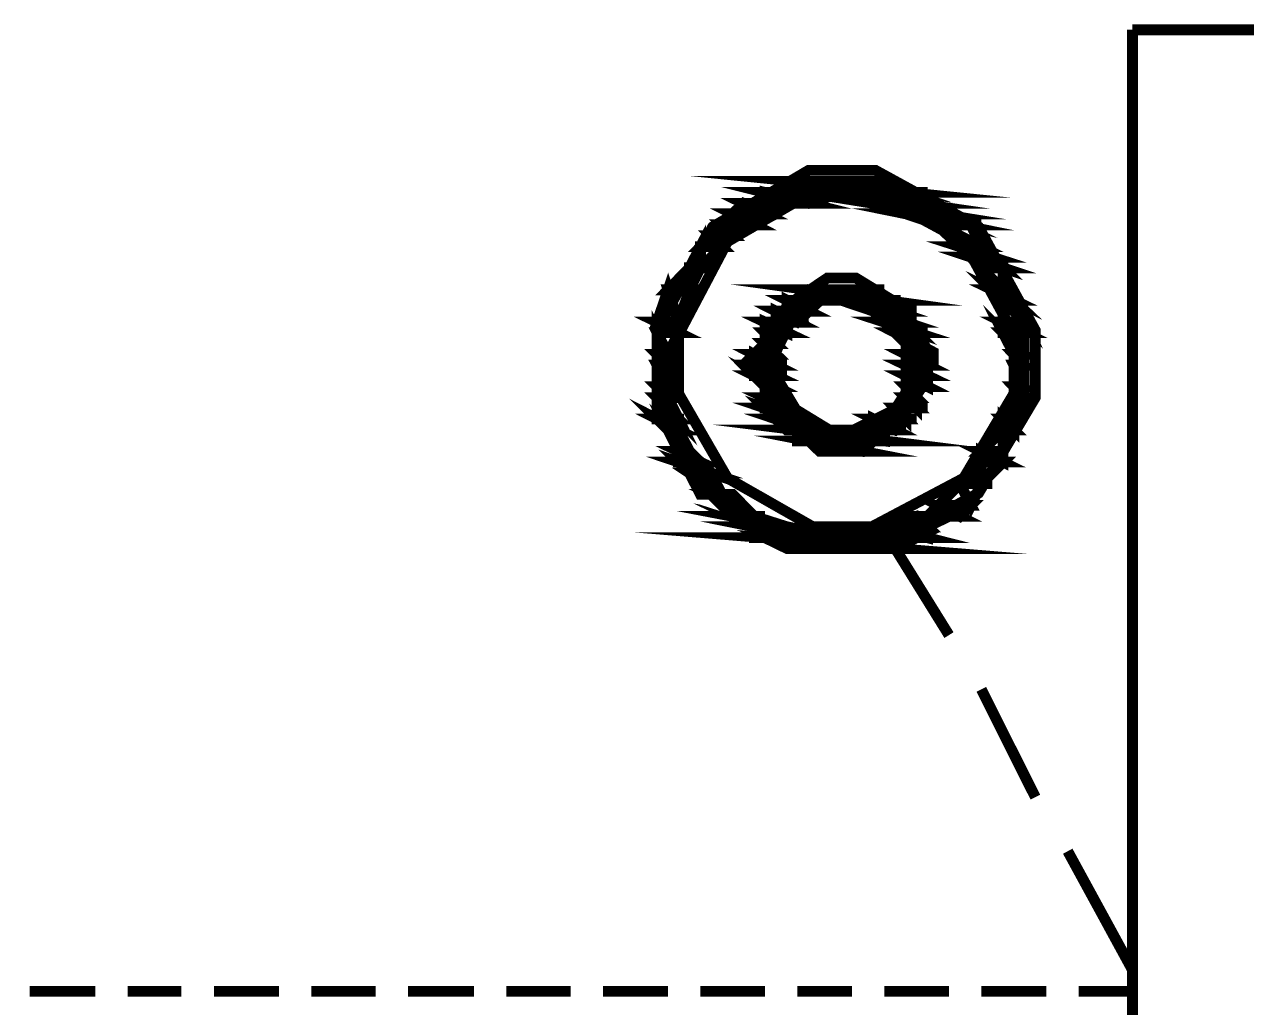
# Model space of a CAD drawing. Header units: metres. Extents: x -593 to 248, y 430 to 1024.
# Drawn here: x -236.11 to -231.315, y 818.167 to 822.025 of the extents above; entities that cross this region are included whole.
import ezdxf

# ---------------------------------------------------------------- set-up
doc = ezdxf.new("R2010")
doc.units = ezdxf.units.M
doc.header["$MEASUREMENT"] = 0
doc.layers.add('C00-00-00-BLACK', color=7, linetype='Continuous')
doc.layers.add('CFF-00-00', color=1, linetype='Continuous')

msp = doc.modelspace()

# ---------------------------------------------------------------- linework, layer by layer
at = {"layer": 'C00-00-00-BLACK', "const_width": 0.0423}
for points in [[(-231.7628, 822.0039), (-225.9518, 822.0039)], [(-231.7628, 801.9529), (-231.7628, 822.0039)], [(-236.0888, 818.2309), (-235.8318, 818.2309)], [(-235.7048, 818.2309), (-235.4938, 818.2309)], [(-235.3668, 818.2309), (-235.1118, 818.2309)], [(-234.9848, 818.2309), (-234.7318, 818.2309)], [(-234.6048, 818.2309), (-234.3468, 818.2309)], [(-234.2198, 818.2309), (-233.9668, 818.2309)], [(-233.8398, 818.2309), (-233.5848, 818.2309)], [(-233.4578, 818.2309), (-233.2048, 818.2309)], [(-233.0778, 818.2309), (-232.8628, 818.2309)], [(-232.7358, 818.2309), (-232.4828, 818.2309)], [(-232.3558, 818.2309), (-232.1008, 818.2309)], [(-231.9738, 818.2309), (-231.7628, 818.2309)]]:
    msp.add_lwpolyline(points, dxfattribs=at)
for points in [[(-232.1438, 820.6879), (-232.1438, 820.8239), (-232.3668, 821.2309), (-232.7718, 821.4529), (-232.9058, 821.4529), (-233.0328, 821.4529), (-233.4098, 821.2309), (-233.6278, 820.8239), (-233.6278, 820.6879), (-233.6278, 820.5619), (-233.4098, 820.1859), (-233.0328, 819.9689), (-232.9058, 819.9689), (-232.7718, 819.9689), (-232.3668, 820.1859), (-232.1438, 820.5619), (-232.1438, 820.6879)], [(-232.7788, 821.4089), (-233.0778, 821.4089), (-232.6518, 821.3659), (-232.7788, 821.4089)], [(-233.0778, 821.4089), (-232.6518, 821.3659), (-233.1618, 821.3659), (-233.0778, 821.4089)], [(-232.7788, 821.4089), (-232.9898, 821.4089), (-233.0778, 821.4089), (-232.7788, 821.4089)], [(-232.9058, 821.4089), (-232.7788, 821.4089), (-232.9898, 821.4089), (-232.9058, 821.4089)], [(-232.9898, 821.4089), (-232.7788, 821.4089), (-232.7358, 821.4089), (-232.9898, 821.4089)], [(-232.2278, 820.6879), (-232.2278, 820.8089), (-232.4248, 821.1729), (-232.7858, 821.3679), (-232.9058, 821.3679), (-233.0168, 821.3679), (-233.3518, 821.1729), (-233.5438, 820.8089), (-233.5438, 820.6879), (-233.5438, 820.5769), (-233.3518, 820.2449), (-233.0168, 820.0539), (-232.9058, 820.0539), (-232.7858, 820.0539), (-232.4248, 820.2449), (-232.2278, 820.5769), (-232.2278, 820.6879)], [(-232.9058, 821.3659), (-233.2048, 821.3659), (-233.0328, 821.3229), (-232.9058, 821.3659)], [(-233.2048, 821.3659), (-233.0328, 821.3229), (-233.2048, 821.3229), (-233.2048, 821.3659)], [(-233.1618, 821.3659), (-232.6098, 821.3659), (-233.2048, 821.3659), (-233.1618, 821.3659)], [(-232.6098, 821.3659), (-233.2048, 821.3659), (-232.6098, 821.3659)], [(-233.2048, 821.3659), (-232.6098, 821.3659), (-232.5668, 821.3659), (-233.2048, 821.3659)], [(-232.6098, 821.3659), (-232.9058, 821.3659), (-232.6098, 821.3229), (-232.6098, 821.3659)], [(-232.6518, 821.3659), (-233.1618, 821.3659), (-232.6098, 821.3659), (-232.6518, 821.3659)], [(-232.9058, 821.3659), (-232.6098, 821.3229), (-232.7788, 821.3229), (-232.9058, 821.3659)], [(-232.7788, 821.3229), (-232.5238, 821.2819), (-232.6518, 821.2819), (-232.7788, 821.3229)], [(-233.2888, 821.3229), (-233.2048, 821.2819), (-233.3318, 821.2819), (-233.2888, 821.3229)], [(-233.1618, 821.3229), (-233.2888, 821.3229), (-233.2048, 821.2819), (-233.1618, 821.3229)], [(-233.2048, 821.3229), (-233.1618, 821.3229), (-233.2888, 821.3229), (-233.2048, 821.3229)], [(-233.0328, 821.3229), (-233.2048, 821.3229), (-233.1618, 821.3229), (-233.0328, 821.3229)], [(-232.6098, 821.3229), (-232.7788, 821.3229), (-232.5238, 821.2819), (-232.6098, 821.3229)], [(-232.6518, 821.2819), (-232.4398, 821.2389), (-232.5238, 821.2389), (-232.6518, 821.2819)], [(-233.3318, 821.2819), (-233.2468, 821.2389), (-233.3738, 821.2389), (-233.3318, 821.2819)], [(-233.2048, 821.2819), (-233.3318, 821.2819), (-233.2468, 821.2389), (-233.2048, 821.2819)], [(-232.5238, 821.2819), (-232.6518, 821.2819), (-232.4398, 821.2389), (-232.5238, 821.2819)], [(-232.5238, 821.2819), (-232.6518, 821.2819), (-232.5238, 821.2819)], [(-232.6518, 821.2819), (-232.5238, 821.2819), (-232.4828, 821.2819), (-232.6518, 821.2819)], [(-232.5238, 821.2389), (-232.3558, 821.1529), (-232.4398, 821.1529), (-232.5238, 821.2389)], [(-233.4578, 821.1529), (-233.4578, 821.0699), (-233.5008, 821.0699), (-233.4578, 821.1529)], [(-233.3738, 821.2389), (-233.3318, 821.1959), (-233.4168, 821.1959), (-233.3738, 821.2389)], [(-233.2468, 821.2389), (-233.3738, 821.2389), (-233.3318, 821.1959), (-233.2468, 821.2389)], [(-232.3968, 821.2389), (-232.5238, 821.2389), (-232.3558, 821.1529), (-232.3968, 821.2389)], [(-232.3968, 821.2389), (-232.3558, 821.2389), (-232.5238, 821.2389), (-232.3968, 821.2389)], [(-232.3968, 821.2389), (-232.5238, 821.2389), (-232.4398, 821.2389), (-232.3968, 821.2389)], [(-233.4168, 821.1959), (-233.3738, 821.1529), (-233.4578, 821.1529), (-233.4168, 821.1959)], [(-233.3318, 821.1959), (-233.4168, 821.1959), (-233.3738, 821.1529), (-233.3318, 821.1959)], [(-232.4398, 821.1529), (-232.3128, 821.1119), (-232.3968, 821.1119), (-232.4398, 821.1529)], [(-233.3738, 821.1529), (-233.4578, 821.1529), (-233.4578, 821.0699), (-233.3738, 821.1529)], [(-232.3558, 821.1529), (-232.4398, 821.1529), (-232.3128, 821.1119), (-232.3558, 821.1529)], [(-232.3968, 821.1119), (-232.2708, 821.0699), (-232.3558, 821.0699), (-232.3968, 821.1119)], [(-232.3558, 821.0699), (-232.2708, 820.9839), (-232.3128, 820.9839), (-232.3558, 821.0699)], [(-233.5008, 821.0699), (-233.5008, 820.9839), (-233.5848, 820.9839), (-233.5008, 821.0699)], [(-233.4578, 821.0699), (-233.5008, 821.0699), (-233.4578, 821.0699)], [(-233.5008, 821.0699), (-233.4578, 821.0699), (-233.4168, 821.0699), (-233.5008, 821.0699)], [(-233.4578, 821.0699), (-233.5008, 821.0699), (-233.5008, 820.9839), (-233.4578, 821.0699)], [(-232.3128, 821.1119), (-232.3968, 821.1119), (-232.2708, 821.0699), (-232.3128, 821.1119)], [(-232.2708, 821.0699), (-232.3558, 821.0699), (-232.2708, 820.9839), (-232.2708, 821.0699)], [(-233.5848, 820.9839), (-233.5438, 820.8569), (-233.6278, 820.8569), (-233.5848, 820.9839)], [(-232.5668, 820.6879), (-232.5668, 820.7469), (-232.6728, 820.9229), (-232.8478, 821.0299), (-232.9058, 821.0299), (-232.9598, 821.0299), (-233.1178, 820.9229), (-233.2018, 820.7469), (-233.2018, 820.6879), (-233.2018, 820.6349), (-233.1178, 820.4769), (-232.9598, 820.3909), (-232.9058, 820.3909), (-232.8478, 820.3909), (-232.6728, 820.4769), (-232.5668, 820.6349), (-232.5668, 820.6879)], [(-232.3128, 820.9839), (-232.2278, 820.9429), (-232.2708, 820.9429), (-232.3128, 820.9839)], [(-233.5008, 820.9839), (-233.5848, 820.9839), (-233.5438, 820.8569), (-233.5008, 820.9839)], [(-233.5008, 820.9839), (-233.5848, 820.9839), (-233.5008, 820.9839)], [(-233.5848, 820.9839), (-233.5008, 820.9839), (-233.4578, 820.9839), (-233.5848, 820.9839)], [(-232.7788, 820.9839), (-233.0328, 820.9839), (-232.7358, 820.9429), (-232.7788, 820.9839)], [(-232.6098, 820.6879), (-232.6098, 820.7409), (-232.6948, 820.8999), (-232.8558, 820.9839), (-232.9078, 820.9839), (-232.9528, 820.9839), (-233.0838, 820.8999), (-233.1618, 820.7409), (-233.1618, 820.6879), (-233.1618, 820.6449), (-233.0838, 820.5139), (-232.9528, 820.4339), (-232.9078, 820.4339), (-232.8558, 820.4339), (-232.6948, 820.5139), (-232.6098, 820.6449), (-232.6098, 820.6879)], [(-233.0328, 820.9839), (-232.7358, 820.9429), (-233.0778, 820.9429), (-233.0328, 820.9839)], [(-232.9898, 820.9839), (-232.7788, 820.9839), (-233.0328, 820.9839), (-232.9898, 820.9839)], [(-232.7788, 820.9839), (-233.0328, 820.9839), (-232.7788, 820.9839)], [(-233.0328, 820.9839), (-232.7788, 820.9839), (-232.7358, 820.9839), (-233.0328, 820.9839)], [(-232.9488, 820.9839), (-232.8218, 820.9839), (-232.9898, 820.9839), (-232.9488, 820.9839)], [(-232.8218, 820.9839), (-232.9898, 820.9839), (-232.7788, 820.9839), (-232.8218, 820.9839)], [(-232.9058, 820.9839), (-232.8628, 820.9839), (-232.9488, 820.9839), (-232.9058, 820.9839)], [(-232.8628, 820.9839), (-232.9488, 820.9839), (-232.8218, 820.9839), (-232.8628, 820.9839)], [(-232.8218, 820.9429), (-232.6938, 820.8999), (-232.7788, 820.8999), (-232.8218, 820.9429)], [(-232.2708, 820.9839), (-232.3128, 820.9839), (-232.2278, 820.9429), (-232.2708, 820.9839)], [(-232.2708, 820.9429), (-232.1868, 820.8569), (-232.2708, 820.8569), (-232.2708, 820.9429)], [(-232.9898, 820.9429), (-233.1178, 820.9429), (-233.0328, 820.8999), (-232.9898, 820.9429)], [(-233.0778, 820.9429), (-232.9488, 820.9429), (-233.1188, 820.9429), (-233.0778, 820.9429)], [(-233.1178, 820.9429), (-233.0328, 820.8999), (-233.1178, 820.8999), (-233.1178, 820.9429)], [(-232.9898, 820.9429), (-232.9488, 820.9429), (-233.1178, 820.9429), (-232.9898, 820.9429)], [(-232.9898, 820.9429), (-233.1178, 820.9429), (-232.9488, 820.9429), (-232.9898, 820.9429)], [(-232.7358, 820.9429), (-233.0778, 820.9429), (-232.7358, 820.9429)], [(-233.0778, 820.9429), (-232.7358, 820.9429), (-232.6938, 820.9429), (-233.0778, 820.9429)], [(-232.7358, 820.9429), (-232.6938, 820.9429), (-233.0778, 820.9429), (-232.7358, 820.9429)], [(-232.7358, 820.9429), (-233.0778, 820.9429), (-232.7358, 820.9429)], [(-232.9058, 820.9429), (-233.0778, 820.9429), (-232.9488, 820.9429), (-232.9058, 820.9429)], [(-232.6938, 820.9429), (-232.8218, 820.9429), (-232.6938, 820.8999), (-232.6938, 820.9429)], [(-232.7358, 820.9429), (-232.9058, 820.9429), (-232.6938, 820.9429), (-232.7358, 820.9429)], [(-232.9058, 820.9429), (-232.6938, 820.9429), (-232.8628, 820.9429), (-232.9058, 820.9429)], [(-232.6938, 820.9429), (-232.8628, 820.9429), (-232.6938, 820.9429)], [(-232.8628, 820.9429), (-232.6938, 820.9429), (-232.8218, 820.9429), (-232.8628, 820.9429)], [(-232.7788, 820.8999), (-232.6518, 820.8569), (-232.7358, 820.8569), (-232.7788, 820.8999)], [(-232.2278, 820.9429), (-232.2708, 820.9429), (-232.1868, 820.8569), (-232.2278, 820.9429)], [(-233.6278, 820.8159), (-233.5848, 820.7309), (-233.6278, 820.7309), (-233.6278, 820.8159)], [(-233.0328, 820.8999), (-233.1618, 820.8999), (-233.0778, 820.8569), (-233.0328, 820.8999)], [(-233.1618, 820.8999), (-233.0778, 820.8569), (-233.1618, 820.8569), (-233.1618, 820.8999)], [(-233.1188, 820.8999), (-233.0328, 820.8999), (-233.1618, 820.8999), (-233.1188, 820.8999)], [(-233.0328, 820.8999), (-233.1188, 820.8999), (-233.0328, 820.8999)], [(-232.6518, 820.8999), (-232.7788, 820.8999), (-232.6518, 820.8569), (-232.6518, 820.8999)], [(-232.7358, 820.8569), (-232.6098, 820.8159), (-232.6938, 820.8159), (-232.7358, 820.8569)], [(-232.6518, 820.8999), (-232.6098, 820.8999), (-232.7788, 820.8999), (-232.6518, 820.8999)], [(-232.6518, 820.8999), (-232.7788, 820.8999), (-232.6938, 820.8999), (-232.6518, 820.8999)], [(-232.2708, 820.8159), (-232.1868, 820.7309), (-232.2278, 820.7309), (-232.2708, 820.8159)], [(-233.5438, 820.8569), (-233.6278, 820.8569), (-233.5438, 820.8159), (-233.5438, 820.8569)], [(-233.6278, 820.8569), (-233.5438, 820.8159), (-233.6278, 820.8159), (-233.6278, 820.8569)], [(-233.1188, 820.8569), (-233.2048, 820.8569), (-233.1188, 820.8159), (-233.1188, 820.8569)], [(-233.2048, 820.8569), (-233.1188, 820.8159), (-233.2048, 820.8159), (-233.2048, 820.8569)], [(-233.1618, 820.8569), (-233.1188, 820.8569), (-233.2048, 820.8569), (-233.1618, 820.8569)], [(-233.2048, 820.8159), (-233.1618, 820.7729), (-233.2048, 820.7729), (-233.2048, 820.8159)], [(-233.0778, 820.8569), (-233.1618, 820.8569), (-233.0778, 820.8569)], [(-233.1618, 820.8569), (-233.0778, 820.8569), (-233.0328, 820.8569), (-233.1618, 820.8569)], [(-233.0778, 820.8569), (-233.1618, 820.8569), (-233.1188, 820.8569), (-233.0778, 820.8569)], [(-232.6518, 820.8569), (-232.7358, 820.8569), (-232.6098, 820.8159), (-232.6518, 820.8569)], [(-232.6938, 820.8159), (-232.6098, 820.7729), (-232.6518, 820.7729), (-232.6938, 820.8159)], [(-232.6518, 820.8569), (-232.7358, 820.8569), (-232.6518, 820.8569)], [(-232.7358, 820.8569), (-232.6518, 820.8569), (-232.6098, 820.8569), (-232.7358, 820.8569)], [(-232.1868, 820.8569), (-232.2708, 820.8569), (-232.1868, 820.8159), (-232.1868, 820.8569)], [(-232.2708, 820.8569), (-232.1868, 820.8159), (-232.2708, 820.8159), (-232.2708, 820.8569)], [(-233.5438, 820.8159), (-233.6278, 820.8159), (-233.5848, 820.7309), (-233.5438, 820.8159)], [(-233.2048, 820.7729), (-233.1618, 820.7309), (-233.2468, 820.7309), (-233.2048, 820.7729)], [(-233.1618, 820.8159), (-233.2048, 820.8159), (-233.1618, 820.7729), (-233.1618, 820.8159)], [(-233.1618, 820.8159), (-233.1188, 820.8159), (-233.2048, 820.8159), (-233.1618, 820.8159)], [(-233.1618, 820.8159), (-233.2048, 820.8159), (-233.1188, 820.8159), (-233.1618, 820.8159)], [(-232.6098, 820.8159), (-232.6938, 820.8159), (-232.6098, 820.7729), (-232.6098, 820.8159)], [(-232.6938, 820.8159), (-232.6098, 820.8159), (-232.5668, 820.8159), (-232.6938, 820.8159)], [(-232.6098, 820.8159), (-232.5668, 820.8159), (-232.6938, 820.8159), (-232.6098, 820.8159)], [(-232.6518, 820.7729), (-232.6098, 820.7309), (-232.6518, 820.7309), (-232.6518, 820.7729)], [(-232.1868, 820.8159), (-232.2708, 820.8159), (-232.1868, 820.7309), (-232.1868, 820.8159)], [(-233.5848, 820.7309), (-233.6278, 820.7309), (-233.5848, 820.6879), (-233.5848, 820.7309)], [(-233.6278, 820.7309), (-233.5848, 820.6879), (-233.6278, 820.6879), (-233.6278, 820.7309)], [(-233.6278, 820.6879), (-233.5848, 820.6039), (-233.6278, 820.6039), (-233.6278, 820.6879)], [(-233.1618, 820.7309), (-233.2468, 820.7309), (-233.1618, 820.6879), (-233.1618, 820.7309)], [(-233.2468, 820.7309), (-233.1618, 820.6879), (-233.2468, 820.6879), (-233.2468, 820.7309)], [(-233.1618, 820.7729), (-233.2048, 820.7729), (-233.1618, 820.7309), (-233.1618, 820.7729)], [(-232.5668, 820.7309), (-232.6518, 820.7309), (-232.5668, 820.6879), (-232.5668, 820.7309)], [(-232.6098, 820.7729), (-232.6518, 820.7729), (-232.6098, 820.7309), (-232.6098, 820.7729)], [(-232.6518, 820.7309), (-232.5668, 820.6879), (-232.6518, 820.6879), (-232.6518, 820.7309)], [(-232.5668, 820.7309), (-232.5238, 820.7309), (-232.6518, 820.7309), (-232.5668, 820.7309)], [(-232.5668, 820.7309), (-232.6518, 820.7309), (-232.6098, 820.7309), (-232.5668, 820.7309)], [(-232.1868, 820.7309), (-232.2278, 820.7309), (-232.1868, 820.6879), (-232.1868, 820.7309)], [(-232.2278, 820.7309), (-232.1868, 820.6879), (-232.2278, 820.6879), (-232.2278, 820.7309)], [(-232.2278, 820.6879), (-232.1868, 820.6039), (-232.2278, 820.6039), (-232.2278, 820.6879)], [(-233.5848, 820.6879), (-233.6278, 820.6879), (-233.5848, 820.6039), (-233.5848, 820.6879)], [(-233.2468, 820.6469), (-233.1618, 820.6039), (-233.2048, 820.6039), (-233.2468, 820.6469)], [(-233.1618, 820.6879), (-233.2468, 820.6879), (-233.1618, 820.6469), (-233.1618, 820.6879)], [(-233.2468, 820.6879), (-233.1618, 820.6469), (-233.2468, 820.6469), (-233.2468, 820.6879)], [(-233.1618, 820.6879), (-233.2468, 820.6879), (-233.1618, 820.6879)], [(-233.2468, 820.6879), (-233.1618, 820.6879), (-233.1188, 820.6879), (-233.2468, 820.6879)], [(-232.5668, 820.6879), (-232.6518, 820.6879), (-232.5668, 820.6469), (-232.5668, 820.6879)], [(-232.6518, 820.6879), (-232.5668, 820.6469), (-232.6518, 820.6469), (-232.6518, 820.6879)], [(-232.5668, 820.6879), (-232.6518, 820.6879), (-232.5668, 820.6879)], [(-232.6518, 820.6879), (-232.5668, 820.6879), (-232.5238, 820.6879), (-232.6518, 820.6879)], [(-232.1868, 820.6879), (-232.2278, 820.6879), (-232.1868, 820.6039), (-232.1868, 820.6879)], [(-233.1618, 820.6469), (-233.2468, 820.6469), (-233.1618, 820.6039), (-233.1618, 820.6469)], [(-233.1618, 820.6469), (-233.2468, 820.6469), (-233.1618, 820.6469)], [(-233.2468, 820.6469), (-233.1618, 820.6469), (-233.1188, 820.6469), (-233.2468, 820.6469)], [(-232.5668, 820.6469), (-232.6518, 820.6469), (-232.5668, 820.6039), (-232.5668, 820.6469)], [(-232.6518, 820.6469), (-232.5668, 820.6039), (-232.6518, 820.6039), (-232.6518, 820.6469)], [(-232.6518, 820.6039), (-232.6098, 820.5609), (-232.6518, 820.5609), (-232.6518, 820.6039)], [(-232.2278, 820.6039), (-232.1868, 820.5609), (-232.2278, 820.5609), (-232.2278, 820.6039)], [(-233.5848, 820.6039), (-233.6278, 820.6039), (-233.5848, 820.5609), (-233.5848, 820.6039)], [(-233.6278, 820.6039), (-233.5848, 820.5609), (-233.6278, 820.5609), (-233.6278, 820.6039)], [(-233.6278, 820.5609), (-233.5438, 820.4769), (-233.6278, 820.4769), (-233.6278, 820.5609)], [(-233.1618, 820.6039), (-233.2048, 820.6039), (-233.1618, 820.5609), (-233.1618, 820.6039)], [(-233.2048, 820.6039), (-233.1618, 820.5609), (-233.2048, 820.5609), (-233.2048, 820.6039)], [(-232.6098, 820.6039), (-232.6518, 820.6039), (-232.6098, 820.5609), (-232.6098, 820.6039)], [(-232.6098, 820.6039), (-232.5668, 820.6039), (-232.6518, 820.6039), (-232.6098, 820.6039)], [(-232.6098, 820.6039), (-232.6518, 820.6039), (-232.5668, 820.6039), (-232.6098, 820.6039)], [(-232.2278, 820.5609), (-232.2278, 820.4769), (-232.2708, 820.4769), (-232.2278, 820.5609)], [(-232.1868, 820.6039), (-232.2278, 820.6039), (-232.1868, 820.5609), (-232.1868, 820.6039)], [(-233.5848, 820.5609), (-233.6278, 820.5609), (-233.5438, 820.4769), (-233.5848, 820.5609)], [(-233.1618, 820.5609), (-233.2048, 820.5609), (-233.1188, 820.5199), (-233.1618, 820.5609)], [(-233.2048, 820.5199), (-233.0778, 820.4769), (-233.1618, 820.4769), (-233.2048, 820.5199)], [(-233.2048, 820.5609), (-233.1188, 820.5199), (-233.2048, 820.5199), (-233.2048, 820.5609)], [(-233.2048, 820.5609), (-233.1618, 820.5609), (-233.1188, 820.5609), (-233.2048, 820.5609)], [(-233.1618, 820.5609), (-233.1188, 820.5609), (-233.2048, 820.5609), (-233.1618, 820.5609)], [(-232.6518, 820.5609), (-232.6098, 820.5199), (-232.6938, 820.5199), (-232.6518, 820.5609)], [(-232.6098, 820.5609), (-232.6518, 820.5609), (-232.6098, 820.5199), (-232.6098, 820.5609)], [(-232.1868, 820.5609), (-232.2278, 820.5609), (-232.2278, 820.4769), (-232.1868, 820.5609)], [(-233.6278, 820.4769), (-233.5438, 820.4339), (-233.5848, 820.4339), (-233.6278, 820.4769)], [(-233.5848, 820.4339), (-233.5008, 820.3499), (-233.5438, 820.3499), (-233.5848, 820.4339)], [(-233.1188, 820.5199), (-233.2048, 820.5199), (-233.0778, 820.4769), (-233.1188, 820.5199)], [(-233.1618, 820.4769), (-233.0348, 820.4339), (-233.1188, 820.4339), (-233.1618, 820.4769)], [(-233.1188, 820.5199), (-233.2048, 820.5199), (-233.1188, 820.5199)], [(-233.2048, 820.5199), (-233.1188, 820.5199), (-233.0778, 820.5199), (-233.2048, 820.5199)], [(-232.7788, 820.4769), (-232.6938, 820.4339), (-232.7788, 820.4339), (-232.7788, 820.4769)], [(-232.6938, 820.5199), (-232.6518, 820.4769), (-232.7358, 820.4769), (-232.6938, 820.5199)], [(-232.6518, 820.5199), (-232.6938, 820.5199), (-232.6518, 820.4769), (-232.6518, 820.5199)], [(-232.6938, 820.5199), (-232.6098, 820.5199), (-232.5668, 820.5199), (-232.6938, 820.5199)], [(-232.6098, 820.5199), (-232.5668, 820.5199), (-232.6938, 820.5199), (-232.6098, 820.5199)], [(-232.6518, 820.5199), (-232.6098, 820.5199), (-232.6938, 820.5199), (-232.6518, 820.5199)], [(-232.6518, 820.5199), (-232.6938, 820.5199), (-232.6098, 820.5199), (-232.6518, 820.5199)], [(-232.2708, 820.4769), (-232.2278, 820.4339), (-232.2708, 820.4339), (-232.2708, 820.4769)], [(-233.5438, 820.4769), (-233.6278, 820.4769), (-233.5438, 820.4339), (-233.5438, 820.4769)], [(-233.0778, 820.4769), (-233.1618, 820.4769), (-233.0348, 820.4339), (-233.0778, 820.4769)], [(-233.0778, 820.4769), (-233.1618, 820.4769), (-233.0778, 820.4769)], [(-233.1618, 820.4769), (-233.0778, 820.4769), (-233.0328, 820.4769), (-233.1618, 820.4769)], [(-232.6518, 820.4769), (-232.7788, 820.4769), (-232.6938, 820.4339), (-232.6518, 820.4769)], [(-232.6518, 820.4769), (-232.7358, 820.4769), (-232.7788, 820.4769), (-232.6518, 820.4769)], [(-232.7358, 820.4769), (-232.6518, 820.4769), (-232.6098, 820.4769), (-232.7358, 820.4769)], [(-232.2708, 820.4339), (-232.2708, 820.3499), (-232.3558, 820.3499), (-232.2708, 820.4339)], [(-232.2278, 820.4769), (-232.2708, 820.4769), (-232.2278, 820.4339), (-232.2278, 820.4769)], [(-233.5438, 820.4339), (-233.5848, 820.4339), (-233.5008, 820.3499), (-233.5438, 820.4339)], [(-232.7358, 820.4339), (-233.0778, 820.4339), (-232.7358, 820.3909), (-232.7358, 820.4339)], [(-232.9898, 820.4339), (-233.1188, 820.4339), (-232.9898, 820.4339)], [(-233.1188, 820.4339), (-232.9898, 820.4339), (-232.9488, 820.4339), (-233.1188, 820.4339)], [(-232.9898, 820.4339), (-232.9488, 820.4339), (-233.1188, 820.4339), (-232.9898, 820.4339)], [(-232.9898, 820.4339), (-233.1188, 820.4339), (-233.0328, 820.4339), (-232.9898, 820.4339)], [(-232.9488, 820.4339), (-232.9058, 820.4339), (-233.1178, 820.4339), (-232.9488, 820.4339)], [(-232.9488, 820.4339), (-233.1178, 820.4339), (-232.9898, 820.4339), (-232.9488, 820.4339)], [(-232.9488, 820.4339), (-233.1178, 820.4339), (-232.9058, 820.4339), (-232.9488, 820.4339)], [(-233.1178, 820.4339), (-232.9058, 820.4339), (-233.0748, 820.4339), (-233.1178, 820.4339)], [(-233.0328, 820.3909), (-232.8218, 820.3499), (-232.9898, 820.3499), (-233.0328, 820.3909)], [(-233.0778, 820.4339), (-232.7358, 820.3909), (-233.0778, 820.3909), (-233.0778, 820.4339)], [(-232.8628, 820.4339), (-232.7358, 820.4339), (-232.9058, 820.4339), (-232.8628, 820.4339)], [(-232.6938, 820.4339), (-232.8218, 820.4339), (-232.8628, 820.4339), (-232.6938, 820.4339)], [(-232.7358, 820.4339), (-232.6938, 820.4339), (-232.8628, 820.4339), (-232.7358, 820.4339)], [(-232.7358, 820.4339), (-232.8628, 820.4339), (-232.6938, 820.4339), (-232.7358, 820.4339)], [(-232.7358, 820.4339), (-232.8628, 820.4339), (-232.7358, 820.4339)], [(-232.7788, 820.4339), (-232.6938, 820.4339), (-232.8218, 820.4339), (-232.7788, 820.4339)], [(-232.8218, 820.4339), (-232.6938, 820.4339), (-232.6518, 820.4339), (-232.8218, 820.4339)], [(-232.6938, 820.4339), (-232.7788, 820.4339), (-232.6938, 820.4339)], [(-232.2278, 820.4339), (-232.2708, 820.4339), (-232.2708, 820.3499), (-232.2278, 820.4339)], [(-233.5008, 820.3499), (-233.5438, 820.3499), (-233.4578, 820.3079), (-233.5008, 820.3499)], [(-233.5438, 820.3499), (-233.4578, 820.3079), (-233.5438, 820.3079), (-233.5438, 820.3499)], [(-232.7788, 820.3909), (-233.0328, 820.3909), (-232.8218, 820.3499), (-232.7788, 820.3909)], [(-232.7358, 820.3909), (-233.0748, 820.3909), (-232.7788, 820.3909), (-232.7358, 820.3909)], [(-233.0748, 820.3909), (-232.7788, 820.3909), (-233.0328, 820.3909), (-233.0748, 820.3909)], [(-232.8218, 820.3499), (-232.9898, 820.3499), (-232.8218, 820.3499)], [(-232.9898, 820.3499), (-232.8218, 820.3499), (-232.7788, 820.3499), (-232.9898, 820.3499)], [(-232.8628, 820.3499), (-232.9488, 820.3499), (-232.9898, 820.3499), (-232.8628, 820.3499)], [(-232.9898, 820.3499), (-232.8218, 820.3499), (-232.8628, 820.3499), (-232.9898, 820.3499)], [(-232.8628, 820.3499), (-232.8218, 820.3499), (-232.9488, 820.3499), (-232.8628, 820.3499)], [(-232.2708, 820.3499), (-232.3558, 820.3499), (-232.2708, 820.3079), (-232.2708, 820.3499)], [(-232.3558, 820.3079), (-232.3558, 820.2229), (-232.3968, 820.2229), (-232.3558, 820.3079)], [(-232.3558, 820.3499), (-232.2708, 820.3079), (-232.3558, 820.3079), (-232.3558, 820.3499)], [(-233.4578, 820.3079), (-233.5438, 820.3079), (-233.4168, 820.2649), (-233.4578, 820.3079)], [(-233.5438, 820.3079), (-233.4168, 820.2649), (-233.5008, 820.2649), (-233.5438, 820.3079)], [(-233.5008, 820.2649), (-233.3738, 820.1809), (-233.4578, 820.1809), (-233.5008, 820.2649)], [(-232.2708, 820.3079), (-232.3558, 820.3079), (-232.3558, 820.2229), (-232.2708, 820.3079)], [(-233.4168, 820.2649), (-233.5008, 820.2649), (-233.3738, 820.1809), (-233.4168, 820.2649)], [(-233.4168, 820.1809), (-233.2468, 820.0949), (-233.3318, 820.0949), (-233.4168, 820.1809)], [(-232.4398, 820.2229), (-232.3968, 820.1379), (-232.5238, 820.1379), (-232.4398, 820.2229)], [(-232.3558, 820.2229), (-232.4398, 820.2229), (-232.3968, 820.1379), (-232.3558, 820.2229)], [(-232.3558, 820.2229), (-232.3968, 820.2229), (-232.4398, 820.2229), (-232.3558, 820.2229)], [(-232.3968, 820.2229), (-232.3558, 820.2229), (-232.3128, 820.2229), (-232.3968, 820.2229)], [(-233.3318, 820.1809), (-233.4168, 820.1809), (-233.2468, 820.0949), (-233.3318, 820.1809)], [(-233.3738, 820.1809), (-233.4578, 820.1809), (-233.3318, 820.1809), (-233.3738, 820.1809)], [(-233.4578, 820.1809), (-233.3318, 820.1809), (-233.4168, 820.1809), (-233.4578, 820.1809)], [(-233.2468, 820.0949), (-233.3318, 820.0949), (-233.1188, 820.0539), (-233.2468, 820.0949)], [(-233.3318, 820.0949), (-233.1188, 820.0539), (-233.2468, 820.0539), (-233.3318, 820.0949)], [(-232.5238, 820.1379), (-232.4398, 820.0949), (-232.5668, 820.0949), (-232.5238, 820.1379)], [(-232.3968, 820.1379), (-232.5238, 820.1379), (-232.4398, 820.0949), (-232.3968, 820.1379)], [(-233.2468, 820.0949), (-233.3318, 820.0949), (-233.2468, 820.0949)], [(-233.3318, 820.0949), (-233.2468, 820.0949), (-233.2048, 820.0949), (-233.3318, 820.0949)], [(-232.6098, 820.0949), (-232.5668, 820.0539), (-232.7358, 820.0539), (-232.6098, 820.0949)], [(-232.7358, 820.0539), (-232.5668, 820.0109), (-232.7358, 820.0109), (-232.7358, 820.0539)], [(-232.4828, 820.0949), (-232.6098, 820.0949), (-232.5668, 820.0539), (-232.4828, 820.0949)], [(-232.5668, 820.0949), (-232.4828, 820.0949), (-232.6098, 820.0949), (-232.5668, 820.0949)], [(-232.4398, 820.0949), (-232.5668, 820.0949), (-232.4828, 820.0949), (-232.4398, 820.0949)], [(-232.6098, 820.0109), (-233.2048, 820.0109), (-232.6938, 819.9689), (-232.6098, 820.0109)], [(-233.1188, 820.0539), (-233.2468, 820.0539), (-233.0328, 820.0109), (-233.1188, 820.0539)], [(-233.2048, 820.0109), (-232.6938, 819.9689), (-233.1188, 819.9689), (-233.2048, 820.0109)], [(-233.2468, 820.0539), (-233.0328, 820.0109), (-233.2468, 820.0109), (-233.2468, 820.0539)], [(-233.0328, 820.0109), (-233.2468, 820.0109), (-232.9898, 820.0109), (-233.0328, 820.0109)], [(-233.2468, 820.0109), (-232.9898, 820.0109), (-233.2048, 820.0109), (-233.2468, 820.0109)], [(-232.8628, 820.0109), (-232.8218, 820.0109), (-233.2048, 820.0109), (-232.8628, 820.0109)], [(-232.8628, 820.0109), (-233.2048, 820.0109), (-232.9898, 820.0109), (-232.8628, 820.0109)], [(-232.5668, 820.0539), (-232.7358, 820.0539), (-232.5668, 820.0109), (-232.5668, 820.0539)], [(-232.8218, 820.0109), (-232.6098, 820.0109), (-232.8628, 820.0109), (-232.8218, 820.0109)], [(-232.7358, 820.0109), (-232.6098, 820.0109), (-232.8218, 820.0109), (-232.7358, 820.0109)], [(-232.6098, 820.0109), (-232.8218, 820.0109), (-232.6098, 820.0109)], [(-232.5668, 820.0109), (-232.7358, 820.0109), (-232.6098, 820.0109), (-232.5668, 820.0109)], [(-232.7358, 819.9689), (-232.6938, 819.9689), (-233.1188, 819.9689), (-232.7358, 819.9689)], [(-232.7358, 819.9689), (-233.1188, 819.9689), (-232.6938, 819.9689), (-232.7358, 819.9689)], [(-233.1188, 819.9689), (-232.9898, 819.9689), (-232.8218, 819.9689), (-233.1188, 819.9689)], [(-233.1188, 819.9689), (-232.7358, 819.9689), (-232.8218, 819.9689), (-233.1188, 819.9689)], [(-232.9898, 819.9689), (-232.8218, 819.9689), (-232.9488, 819.9689), (-232.9898, 819.9689)]]:
    msp.add_lwpolyline(points, close=True, dxfattribs=at)
at = {"layer": 'C00-00-00-BLACK'}
for points in [[(-233.0778, 821.4089), (-232.6518, 821.3659), (-233.1618, 821.3659), (-233.0778, 821.4089)], [(-232.7788, 821.4089), (-232.9898, 821.4089), (-233.0778, 821.4089), (-232.7788, 821.4089)], [(-232.7788, 821.4089), (-233.0778, 821.4089), (-232.6518, 821.3659), (-232.7788, 821.4089)], [(-232.9058, 821.4089), (-232.7788, 821.4089), (-232.9898, 821.4089), (-232.9058, 821.4089)], [(-232.9898, 821.4089), (-232.7788, 821.4089), (-232.7358, 821.4089), (-232.9898, 821.4089)], [(-233.1618, 821.3659), (-232.6098, 821.3659), (-233.2048, 821.3659), (-233.1618, 821.3659)], [(-232.6098, 821.3659), (-233.2048, 821.3659), (-232.6098, 821.3659)], [(-233.2048, 821.3659), (-232.6098, 821.3659), (-232.5668, 821.3659), (-233.2048, 821.3659)], [(-232.9058, 821.3659), (-233.2048, 821.3659), (-233.0328, 821.3229), (-232.9058, 821.3659)], [(-233.2048, 821.3659), (-233.0328, 821.3229), (-233.2048, 821.3229), (-233.2048, 821.3659)], [(-232.6518, 821.3659), (-233.1618, 821.3659), (-232.6098, 821.3659), (-232.6518, 821.3659)], [(-232.6098, 821.3659), (-232.9058, 821.3659), (-232.6098, 821.3229), (-232.6098, 821.3659)], [(-232.9058, 821.3659), (-232.6098, 821.3229), (-232.7788, 821.3229), (-232.9058, 821.3659)], [(-233.3318, 821.2819), (-233.2468, 821.2389), (-233.3738, 821.2389), (-233.3318, 821.2819)], [(-233.2888, 821.3229), (-233.2048, 821.2819), (-233.3318, 821.2819), (-233.2888, 821.3229)], [(-233.2048, 821.2819), (-233.3318, 821.2819), (-233.2468, 821.2389), (-233.2048, 821.2819)], [(-233.2048, 821.3229), (-233.1618, 821.3229), (-233.2888, 821.3229), (-233.2048, 821.3229)], [(-233.1618, 821.3229), (-233.2888, 821.3229), (-233.2048, 821.2819), (-233.1618, 821.3229)], [(-233.0328, 821.3229), (-233.2048, 821.3229), (-233.1618, 821.3229), (-233.0328, 821.3229)], [(-232.6098, 821.3229), (-232.7788, 821.3229), (-232.5238, 821.2819), (-232.6098, 821.3229)], [(-232.7788, 821.3229), (-232.5238, 821.2819), (-232.6518, 821.2819), (-232.7788, 821.3229)], [(-232.5238, 821.2819), (-232.6518, 821.2819), (-232.5238, 821.2819)], [(-232.6518, 821.2819), (-232.5238, 821.2819), (-232.4828, 821.2819), (-232.6518, 821.2819)], [(-232.5238, 821.2819), (-232.6518, 821.2819), (-232.4398, 821.2389), (-232.5238, 821.2819)], [(-232.6518, 821.2819), (-232.4398, 821.2389), (-232.5238, 821.2389), (-232.6518, 821.2819)], [(-233.3738, 821.2389), (-233.3318, 821.1959), (-233.4168, 821.1959), (-233.3738, 821.2389)], [(-233.2468, 821.2389), (-233.3738, 821.2389), (-233.3318, 821.1959), (-233.2468, 821.2389)], [(-232.3968, 821.2389), (-232.3558, 821.2389), (-232.5238, 821.2389), (-232.3968, 821.2389)], [(-232.3968, 821.2389), (-232.5238, 821.2389), (-232.4398, 821.2389), (-232.3968, 821.2389)], [(-232.3968, 821.2389), (-232.5238, 821.2389), (-232.3558, 821.1529), (-232.3968, 821.2389)], [(-232.5238, 821.2389), (-232.3558, 821.1529), (-232.4398, 821.1529), (-232.5238, 821.2389)], [(-233.4168, 821.1959), (-233.3738, 821.1529), (-233.4578, 821.1529), (-233.4168, 821.1959)], [(-233.3318, 821.1959), (-233.4168, 821.1959), (-233.3738, 821.1529), (-233.3318, 821.1959)], [(-233.4578, 821.1529), (-233.4578, 821.0699), (-233.5008, 821.0699), (-233.4578, 821.1529)], [(-233.3738, 821.1529), (-233.4578, 821.1529), (-233.4578, 821.0699), (-233.3738, 821.1529)], [(-232.3558, 821.1529), (-232.4398, 821.1529), (-232.3128, 821.1119), (-232.3558, 821.1529)], [(-232.4398, 821.1529), (-232.3128, 821.1119), (-232.3968, 821.1119), (-232.4398, 821.1529)], [(-232.3128, 821.1119), (-232.3968, 821.1119), (-232.2708, 821.0699), (-232.3128, 821.1119)], [(-232.3968, 821.1119), (-232.2708, 821.0699), (-232.3558, 821.0699), (-232.3968, 821.1119)], [(-233.5008, 821.0699), (-233.5008, 820.9839), (-233.5848, 820.9839), (-233.5008, 821.0699)], [(-233.4578, 821.0699), (-233.5008, 821.0699), (-233.4578, 821.0699)], [(-233.5008, 821.0699), (-233.4578, 821.0699), (-233.4168, 821.0699), (-233.5008, 821.0699)], [(-233.4578, 821.0699), (-233.5008, 821.0699), (-233.5008, 820.9839), (-233.4578, 821.0699)], [(-232.2708, 821.0699), (-232.3558, 821.0699), (-232.2708, 820.9839), (-232.2708, 821.0699)], [(-232.3558, 821.0699), (-232.2708, 820.9839), (-232.3128, 820.9839), (-232.3558, 821.0699)], [(-233.5848, 820.9839), (-233.5438, 820.8569), (-233.6278, 820.8569), (-233.5848, 820.9839)], [(-233.5008, 820.9839), (-233.5848, 820.9839), (-233.5008, 820.9839)], [(-233.5848, 820.9839), (-233.5008, 820.9839), (-233.4578, 820.9839), (-233.5848, 820.9839)], [(-233.5008, 820.9839), (-233.5848, 820.9839), (-233.5438, 820.8569), (-233.5008, 820.9839)], [(-233.0778, 820.9429), (-232.9488, 820.9429), (-233.1188, 820.9429), (-233.0778, 820.9429)], [(-232.9898, 820.9429), (-232.9488, 820.9429), (-233.1178, 820.9429), (-232.9898, 820.9429)], [(-232.9898, 820.9429), (-233.1178, 820.9429), (-232.9488, 820.9429), (-232.9898, 820.9429)], [(-232.9898, 820.9429), (-233.1178, 820.9429), (-233.0328, 820.8999), (-232.9898, 820.9429)], [(-233.1178, 820.9429), (-233.0328, 820.8999), (-233.1178, 820.8999), (-233.1178, 820.9429)], [(-233.0328, 820.9839), (-232.7358, 820.9429), (-233.0778, 820.9429), (-233.0328, 820.9839)], [(-232.7358, 820.9429), (-233.0778, 820.9429), (-232.7358, 820.9429)], [(-233.0778, 820.9429), (-232.7358, 820.9429), (-232.6938, 820.9429), (-233.0778, 820.9429)], [(-232.7358, 820.9429), (-232.6938, 820.9429), (-233.0778, 820.9429), (-232.7358, 820.9429)], [(-232.7358, 820.9429), (-233.0778, 820.9429), (-232.7358, 820.9429)], [(-232.9058, 820.9429), (-233.0778, 820.9429), (-232.9488, 820.9429), (-232.9058, 820.9429)], [(-232.9898, 820.9839), (-232.7788, 820.9839), (-233.0328, 820.9839), (-232.9898, 820.9839)], [(-232.7788, 820.9839), (-233.0328, 820.9839), (-232.7788, 820.9839)], [(-233.0328, 820.9839), (-232.7788, 820.9839), (-232.7358, 820.9839), (-233.0328, 820.9839)], [(-232.7788, 820.9839), (-233.0328, 820.9839), (-232.7358, 820.9429), (-232.7788, 820.9839)], [(-232.9488, 820.9839), (-232.8218, 820.9839), (-232.9898, 820.9839), (-232.9488, 820.9839)], [(-232.8218, 820.9839), (-232.9898, 820.9839), (-232.7788, 820.9839), (-232.8218, 820.9839)], [(-232.9058, 820.9839), (-232.8628, 820.9839), (-232.9488, 820.9839), (-232.9058, 820.9839)], [(-232.8628, 820.9839), (-232.9488, 820.9839), (-232.8218, 820.9839), (-232.8628, 820.9839)], [(-232.7358, 820.9429), (-232.9058, 820.9429), (-232.6938, 820.9429), (-232.7358, 820.9429)], [(-232.9058, 820.9429), (-232.6938, 820.9429), (-232.8628, 820.9429), (-232.9058, 820.9429)], [(-232.6938, 820.9429), (-232.8628, 820.9429), (-232.6938, 820.9429)], [(-232.8628, 820.9429), (-232.6938, 820.9429), (-232.8218, 820.9429), (-232.8628, 820.9429)], [(-232.6938, 820.9429), (-232.8218, 820.9429), (-232.6938, 820.8999), (-232.6938, 820.9429)], [(-232.8218, 820.9429), (-232.6938, 820.8999), (-232.7788, 820.8999), (-232.8218, 820.9429)], [(-232.2708, 820.9839), (-232.3128, 820.9839), (-232.2278, 820.9429), (-232.2708, 820.9839)], [(-232.3128, 820.9839), (-232.2278, 820.9429), (-232.2708, 820.9429), (-232.3128, 820.9839)], [(-232.2278, 820.9429), (-232.2708, 820.9429), (-232.1868, 820.8569), (-232.2278, 820.9429)], [(-232.2708, 820.9429), (-232.1868, 820.8569), (-232.2708, 820.8569), (-232.2708, 820.9429)], [(-233.1188, 820.8999), (-233.0328, 820.8999), (-233.1618, 820.8999), (-233.1188, 820.8999)], [(-233.0328, 820.8999), (-233.1618, 820.8999), (-233.0778, 820.8569), (-233.0328, 820.8999)], [(-233.1618, 820.8999), (-233.0778, 820.8569), (-233.1618, 820.8569), (-233.1618, 820.8999)], [(-233.0328, 820.8999), (-233.1188, 820.8999), (-233.0328, 820.8999)], [(-232.6518, 820.8999), (-232.6098, 820.8999), (-232.7788, 820.8999), (-232.6518, 820.8999)], [(-232.6518, 820.8999), (-232.7788, 820.8999), (-232.6938, 820.8999), (-232.6518, 820.8999)], [(-232.6518, 820.8999), (-232.7788, 820.8999), (-232.6518, 820.8569), (-232.6518, 820.8999)], [(-232.7788, 820.8999), (-232.6518, 820.8569), (-232.7358, 820.8569), (-232.7788, 820.8999)], [(-233.5438, 820.8569), (-233.6278, 820.8569), (-233.5438, 820.8159), (-233.5438, 820.8569)], [(-233.6278, 820.8569), (-233.5438, 820.8159), (-233.6278, 820.8159), (-233.6278, 820.8569)], [(-233.1618, 820.8569), (-233.1188, 820.8569), (-233.2048, 820.8569), (-233.1618, 820.8569)], [(-233.1188, 820.8569), (-233.2048, 820.8569), (-233.1188, 820.8159), (-233.1188, 820.8569)], [(-233.2048, 820.8569), (-233.1188, 820.8159), (-233.2048, 820.8159), (-233.2048, 820.8569)], [(-233.0778, 820.8569), (-233.1618, 820.8569), (-233.0778, 820.8569)], [(-233.1618, 820.8569), (-233.0778, 820.8569), (-233.0328, 820.8569), (-233.1618, 820.8569)], [(-233.0778, 820.8569), (-233.1618, 820.8569), (-233.1188, 820.8569), (-233.0778, 820.8569)], [(-232.6518, 820.8569), (-232.7358, 820.8569), (-232.6518, 820.8569)], [(-232.7358, 820.8569), (-232.6518, 820.8569), (-232.6098, 820.8569), (-232.7358, 820.8569)], [(-232.6518, 820.8569), (-232.7358, 820.8569), (-232.6098, 820.8159), (-232.6518, 820.8569)], [(-232.7358, 820.8569), (-232.6098, 820.8159), (-232.6938, 820.8159), (-232.7358, 820.8569)], [(-232.1868, 820.8569), (-232.2708, 820.8569), (-232.1868, 820.8159), (-232.1868, 820.8569)], [(-232.2708, 820.8569), (-232.1868, 820.8159), (-232.2708, 820.8159), (-232.2708, 820.8569)], [(-233.5438, 820.8159), (-233.6278, 820.8159), (-233.5848, 820.7309), (-233.5438, 820.8159)], [(-233.6278, 820.8159), (-233.5848, 820.7309), (-233.6278, 820.7309), (-233.6278, 820.8159)], [(-233.1618, 820.8159), (-233.1188, 820.8159), (-233.2048, 820.8159), (-233.1618, 820.8159)], [(-233.1618, 820.8159), (-233.2048, 820.8159), (-233.1188, 820.8159), (-233.1618, 820.8159)], [(-233.1618, 820.8159), (-233.2048, 820.8159), (-233.1618, 820.7729), (-233.1618, 820.8159)], [(-233.2048, 820.8159), (-233.1618, 820.7729), (-233.2048, 820.7729), (-233.2048, 820.8159)], [(-232.6938, 820.8159), (-232.6098, 820.8159), (-232.5668, 820.8159), (-232.6938, 820.8159)], [(-232.6098, 820.8159), (-232.5668, 820.8159), (-232.6938, 820.8159), (-232.6098, 820.8159)], [(-232.6098, 820.8159), (-232.6938, 820.8159), (-232.6098, 820.7729), (-232.6098, 820.8159)], [(-232.6938, 820.8159), (-232.6098, 820.7729), (-232.6518, 820.7729), (-232.6938, 820.8159)], [(-232.1868, 820.8159), (-232.2708, 820.8159), (-232.1868, 820.7309), (-232.1868, 820.8159)], [(-232.2708, 820.8159), (-232.1868, 820.7309), (-232.2278, 820.7309), (-232.2708, 820.8159)], [(-233.2048, 820.7729), (-233.1618, 820.7309), (-233.2468, 820.7309), (-233.2048, 820.7729)], [(-233.1618, 820.7729), (-233.2048, 820.7729), (-233.1618, 820.7309), (-233.1618, 820.7729)], [(-232.6098, 820.7729), (-232.6518, 820.7729), (-232.6098, 820.7309), (-232.6098, 820.7729)], [(-232.6518, 820.7729), (-232.6098, 820.7309), (-232.6518, 820.7309), (-232.6518, 820.7729)], [(-233.5848, 820.7309), (-233.6278, 820.7309), (-233.5848, 820.6879), (-233.5848, 820.7309)], [(-233.6278, 820.7309), (-233.5848, 820.6879), (-233.6278, 820.6879), (-233.6278, 820.7309)], [(-233.1618, 820.7309), (-233.2468, 820.7309), (-233.1618, 820.6879), (-233.1618, 820.7309)], [(-233.2468, 820.7309), (-233.1618, 820.6879), (-233.2468, 820.6879), (-233.2468, 820.7309)], [(-232.5668, 820.7309), (-232.5238, 820.7309), (-232.6518, 820.7309), (-232.5668, 820.7309)], [(-232.5668, 820.7309), (-232.6518, 820.7309), (-232.6098, 820.7309), (-232.5668, 820.7309)], [(-232.5668, 820.7309), (-232.6518, 820.7309), (-232.5668, 820.6879), (-232.5668, 820.7309)], [(-232.6518, 820.7309), (-232.5668, 820.6879), (-232.6518, 820.6879), (-232.6518, 820.7309)], [(-232.1868, 820.7309), (-232.2278, 820.7309), (-232.1868, 820.6879), (-232.1868, 820.7309)], [(-232.2278, 820.7309), (-232.1868, 820.6879), (-232.2278, 820.6879), (-232.2278, 820.7309)], [(-233.5848, 820.6879), (-233.6278, 820.6879), (-233.5848, 820.6039), (-233.5848, 820.6879)], [(-233.6278, 820.6879), (-233.5848, 820.6039), (-233.6278, 820.6039), (-233.6278, 820.6879)], [(-233.1618, 820.6879), (-233.2468, 820.6879), (-233.1618, 820.6879)], [(-233.2468, 820.6879), (-233.1618, 820.6879), (-233.1188, 820.6879), (-233.2468, 820.6879)], [(-233.1618, 820.6879), (-233.2468, 820.6879), (-233.1618, 820.6469), (-233.1618, 820.6879)], [(-233.2468, 820.6879), (-233.1618, 820.6469), (-233.2468, 820.6469), (-233.2468, 820.6879)], [(-232.5668, 820.6879), (-232.6518, 820.6879), (-232.5668, 820.6879)], [(-232.6518, 820.6879), (-232.5668, 820.6879), (-232.5238, 820.6879), (-232.6518, 820.6879)], [(-232.5668, 820.6879), (-232.6518, 820.6879), (-232.5668, 820.6469), (-232.5668, 820.6879)], [(-232.6518, 820.6879), (-232.5668, 820.6469), (-232.6518, 820.6469), (-232.6518, 820.6879)], [(-232.1868, 820.6879), (-232.2278, 820.6879), (-232.1868, 820.6039), (-232.1868, 820.6879)], [(-232.2278, 820.6879), (-232.1868, 820.6039), (-232.2278, 820.6039), (-232.2278, 820.6879)], [(-233.1618, 820.6469), (-233.2468, 820.6469), (-233.1618, 820.6469)], [(-233.2468, 820.6469), (-233.1618, 820.6469), (-233.1188, 820.6469), (-233.2468, 820.6469)], [(-233.1618, 820.6469), (-233.2468, 820.6469), (-233.1618, 820.6039), (-233.1618, 820.6469)], [(-233.2468, 820.6469), (-233.1618, 820.6039), (-233.2048, 820.6039), (-233.2468, 820.6469)], [(-232.5668, 820.6469), (-232.6518, 820.6469), (-232.5668, 820.6039), (-232.5668, 820.6469)], [(-232.6518, 820.6469), (-232.5668, 820.6039), (-232.6518, 820.6039), (-232.6518, 820.6469)], [(-233.5848, 820.6039), (-233.6278, 820.6039), (-233.5848, 820.5609), (-233.5848, 820.6039)], [(-233.6278, 820.6039), (-233.5848, 820.5609), (-233.6278, 820.5609), (-233.6278, 820.6039)], [(-233.5848, 820.5609), (-233.6278, 820.5609), (-233.5438, 820.4769), (-233.5848, 820.5609)], [(-233.6278, 820.5609), (-233.5438, 820.4769), (-233.6278, 820.4769), (-233.6278, 820.5609)], [(-233.1618, 820.6039), (-233.2048, 820.6039), (-233.1618, 820.5609), (-233.1618, 820.6039)], [(-233.2048, 820.6039), (-233.1618, 820.5609), (-233.2048, 820.5609), (-233.2048, 820.6039)], [(-233.2048, 820.5609), (-233.1618, 820.5609), (-233.1188, 820.5609), (-233.2048, 820.5609)], [(-233.1618, 820.5609), (-233.1188, 820.5609), (-233.2048, 820.5609), (-233.1618, 820.5609)], [(-233.1618, 820.5609), (-233.2048, 820.5609), (-233.1188, 820.5199), (-233.1618, 820.5609)], [(-233.2048, 820.5609), (-233.1188, 820.5199), (-233.2048, 820.5199), (-233.2048, 820.5609)], [(-232.6518, 820.5609), (-232.6098, 820.5199), (-232.6938, 820.5199), (-232.6518, 820.5609)], [(-232.6098, 820.6039), (-232.5668, 820.6039), (-232.6518, 820.6039), (-232.6098, 820.6039)], [(-232.6098, 820.6039), (-232.6518, 820.6039), (-232.5668, 820.6039), (-232.6098, 820.6039)], [(-232.6098, 820.6039), (-232.6518, 820.6039), (-232.6098, 820.5609), (-232.6098, 820.6039)], [(-232.6518, 820.6039), (-232.6098, 820.5609), (-232.6518, 820.5609), (-232.6518, 820.6039)], [(-232.6098, 820.5609), (-232.6518, 820.5609), (-232.6098, 820.5199), (-232.6098, 820.5609)], [(-232.2278, 820.5609), (-232.2278, 820.4769), (-232.2708, 820.4769), (-232.2278, 820.5609)], [(-232.1868, 820.6039), (-232.2278, 820.6039), (-232.1868, 820.5609), (-232.1868, 820.6039)], [(-232.2278, 820.6039), (-232.1868, 820.5609), (-232.2278, 820.5609), (-232.2278, 820.6039)], [(-232.1868, 820.5609), (-232.2278, 820.5609), (-232.2278, 820.4769), (-232.1868, 820.5609)], [(-233.1188, 820.5199), (-233.2048, 820.5199), (-233.1188, 820.5199)], [(-233.2048, 820.5199), (-233.1188, 820.5199), (-233.0778, 820.5199), (-233.2048, 820.5199)], [(-233.1188, 820.5199), (-233.2048, 820.5199), (-233.0778, 820.4769), (-233.1188, 820.5199)], [(-233.2048, 820.5199), (-233.0778, 820.4769), (-233.1618, 820.4769), (-233.2048, 820.5199)], [(-232.6938, 820.5199), (-232.6518, 820.4769), (-232.7358, 820.4769), (-232.6938, 820.5199)], [(-232.6938, 820.5199), (-232.6098, 820.5199), (-232.5668, 820.5199), (-232.6938, 820.5199)], [(-232.6098, 820.5199), (-232.5668, 820.5199), (-232.6938, 820.5199), (-232.6098, 820.5199)], [(-232.6518, 820.5199), (-232.6098, 820.5199), (-232.6938, 820.5199), (-232.6518, 820.5199)], [(-232.6518, 820.5199), (-232.6938, 820.5199), (-232.6098, 820.5199), (-232.6518, 820.5199)], [(-232.6518, 820.5199), (-232.6938, 820.5199), (-232.6518, 820.4769), (-232.6518, 820.5199)], [(-233.5438, 820.4769), (-233.6278, 820.4769), (-233.5438, 820.4339), (-233.5438, 820.4769)], [(-233.6278, 820.4769), (-233.5438, 820.4339), (-233.5848, 820.4339), (-233.6278, 820.4769)], [(-233.0778, 820.4769), (-233.1618, 820.4769), (-233.0778, 820.4769)], [(-233.1618, 820.4769), (-233.0778, 820.4769), (-233.0328, 820.4769), (-233.1618, 820.4769)], [(-233.0778, 820.4769), (-233.1618, 820.4769), (-233.0348, 820.4339), (-233.0778, 820.4769)], [(-233.1618, 820.4769), (-233.0348, 820.4339), (-233.1188, 820.4339), (-233.1618, 820.4769)], [(-232.6518, 820.4769), (-232.7358, 820.4769), (-232.7788, 820.4769), (-232.6518, 820.4769)], [(-232.6518, 820.4769), (-232.7788, 820.4769), (-232.6938, 820.4339), (-232.6518, 820.4769)], [(-232.7788, 820.4769), (-232.6938, 820.4339), (-232.7788, 820.4339), (-232.7788, 820.4769)], [(-232.7358, 820.4769), (-232.6518, 820.4769), (-232.6098, 820.4769), (-232.7358, 820.4769)], [(-232.2278, 820.4769), (-232.2708, 820.4769), (-232.2278, 820.4339), (-232.2278, 820.4769)], [(-232.2708, 820.4769), (-232.2278, 820.4339), (-232.2708, 820.4339), (-232.2708, 820.4769)], [(-233.5438, 820.4339), (-233.5848, 820.4339), (-233.5008, 820.3499), (-233.5438, 820.4339)], [(-233.5848, 820.4339), (-233.5008, 820.3499), (-233.5438, 820.3499), (-233.5848, 820.4339)], [(-232.9898, 820.4339), (-233.1188, 820.4339), (-232.9898, 820.4339)], [(-233.1188, 820.4339), (-232.9898, 820.4339), (-232.9488, 820.4339), (-233.1188, 820.4339)], [(-232.9898, 820.4339), (-232.9488, 820.4339), (-233.1188, 820.4339), (-232.9898, 820.4339)], [(-232.9898, 820.4339), (-233.1188, 820.4339), (-233.0328, 820.4339), (-232.9898, 820.4339)], [(-232.9488, 820.4339), (-232.9058, 820.4339), (-233.1178, 820.4339), (-232.9488, 820.4339)], [(-232.9488, 820.4339), (-233.1178, 820.4339), (-232.9898, 820.4339), (-232.9488, 820.4339)], [(-232.9488, 820.4339), (-233.1178, 820.4339), (-232.9058, 820.4339), (-232.9488, 820.4339)], [(-233.1178, 820.4339), (-232.9058, 820.4339), (-233.0748, 820.4339), (-233.1178, 820.4339)], [(-232.7358, 820.4339), (-233.0778, 820.4339), (-232.7358, 820.3909), (-232.7358, 820.4339)], [(-233.0778, 820.4339), (-232.7358, 820.3909), (-233.0778, 820.3909), (-233.0778, 820.4339)], [(-232.8628, 820.4339), (-232.7358, 820.4339), (-232.9058, 820.4339), (-232.8628, 820.4339)], [(-232.6938, 820.4339), (-232.8218, 820.4339), (-232.8628, 820.4339), (-232.6938, 820.4339)], [(-232.7358, 820.4339), (-232.6938, 820.4339), (-232.8628, 820.4339), (-232.7358, 820.4339)], [(-232.7358, 820.4339), (-232.8628, 820.4339), (-232.6938, 820.4339), (-232.7358, 820.4339)], [(-232.7358, 820.4339), (-232.8628, 820.4339), (-232.7358, 820.4339)], [(-232.7788, 820.4339), (-232.6938, 820.4339), (-232.8218, 820.4339), (-232.7788, 820.4339)], [(-232.8218, 820.4339), (-232.6938, 820.4339), (-232.6518, 820.4339), (-232.8218, 820.4339)], [(-232.6938, 820.4339), (-232.7788, 820.4339), (-232.6938, 820.4339)], [(-232.2708, 820.4339), (-232.2708, 820.3499), (-232.3558, 820.3499), (-232.2708, 820.4339)], [(-232.2278, 820.4339), (-232.2708, 820.4339), (-232.2708, 820.3499), (-232.2278, 820.4339)], [(-232.7358, 820.3909), (-233.0748, 820.3909), (-232.7788, 820.3909), (-232.7358, 820.3909)], [(-233.0748, 820.3909), (-232.7788, 820.3909), (-233.0328, 820.3909), (-233.0748, 820.3909)], [(-232.7788, 820.3909), (-233.0328, 820.3909), (-232.8218, 820.3499), (-232.7788, 820.3909)], [(-233.0328, 820.3909), (-232.8218, 820.3499), (-232.9898, 820.3499), (-233.0328, 820.3909)], [(-233.5008, 820.3499), (-233.5438, 820.3499), (-233.4578, 820.3079), (-233.5008, 820.3499)], [(-233.5438, 820.3499), (-233.4578, 820.3079), (-233.5438, 820.3079), (-233.5438, 820.3499)], [(-232.8218, 820.3499), (-232.9898, 820.3499), (-232.8218, 820.3499)], [(-232.9898, 820.3499), (-232.8218, 820.3499), (-232.7788, 820.3499), (-232.9898, 820.3499)], [(-232.8628, 820.3499), (-232.9488, 820.3499), (-232.9898, 820.3499), (-232.8628, 820.3499)], [(-232.9898, 820.3499), (-232.8218, 820.3499), (-232.8628, 820.3499), (-232.9898, 820.3499)], [(-232.8628, 820.3499), (-232.8218, 820.3499), (-232.9488, 820.3499), (-232.8628, 820.3499)], [(-232.2708, 820.3499), (-232.3558, 820.3499), (-232.2708, 820.3079), (-232.2708, 820.3499)], [(-232.3558, 820.3499), (-232.2708, 820.3079), (-232.3558, 820.3079), (-232.3558, 820.3499)], [(-233.4578, 820.3079), (-233.5438, 820.3079), (-233.4168, 820.2649), (-233.4578, 820.3079)], [(-233.5438, 820.3079), (-233.4168, 820.2649), (-233.5008, 820.2649), (-233.5438, 820.3079)], [(-232.3558, 820.3079), (-232.3558, 820.2229), (-232.3968, 820.2229), (-232.3558, 820.3079)], [(-232.2708, 820.3079), (-232.3558, 820.3079), (-232.3558, 820.2229), (-232.2708, 820.3079)], [(-233.4168, 820.2649), (-233.5008, 820.2649), (-233.3738, 820.1809), (-233.4168, 820.2649)], [(-233.5008, 820.2649), (-233.3738, 820.1809), (-233.4578, 820.1809), (-233.5008, 820.2649)], [(-233.3738, 820.1809), (-233.4578, 820.1809), (-233.3318, 820.1809), (-233.3738, 820.1809)], [(-233.4578, 820.1809), (-233.3318, 820.1809), (-233.4168, 820.1809), (-233.4578, 820.1809)], [(-233.3318, 820.1809), (-233.4168, 820.1809), (-233.2468, 820.0949), (-233.3318, 820.1809)], [(-233.4168, 820.1809), (-233.2468, 820.0949), (-233.3318, 820.0949), (-233.4168, 820.1809)], [(-232.4398, 820.2229), (-232.3968, 820.1379), (-232.5238, 820.1379), (-232.4398, 820.2229)], [(-232.3558, 820.2229), (-232.3968, 820.2229), (-232.4398, 820.2229), (-232.3558, 820.2229)], [(-232.3558, 820.2229), (-232.4398, 820.2229), (-232.3968, 820.1379), (-232.3558, 820.2229)], [(-232.3968, 820.2229), (-232.3558, 820.2229), (-232.3128, 820.2229), (-232.3968, 820.2229)], [(-232.5238, 820.1379), (-232.4398, 820.0949), (-232.5668, 820.0949), (-232.5238, 820.1379)], [(-232.3968, 820.1379), (-232.5238, 820.1379), (-232.4398, 820.0949), (-232.3968, 820.1379)], [(-233.2468, 820.0949), (-233.3318, 820.0949), (-233.2468, 820.0949)], [(-233.3318, 820.0949), (-233.2468, 820.0949), (-233.2048, 820.0949), (-233.3318, 820.0949)], [(-233.2468, 820.0949), (-233.3318, 820.0949), (-233.1188, 820.0539), (-233.2468, 820.0949)], [(-233.3318, 820.0949), (-233.1188, 820.0539), (-233.2468, 820.0539), (-233.3318, 820.0949)], [(-232.6098, 820.0949), (-232.5668, 820.0539), (-232.7358, 820.0539), (-232.6098, 820.0949)], [(-232.5668, 820.0949), (-232.4828, 820.0949), (-232.6098, 820.0949), (-232.5668, 820.0949)], [(-232.4828, 820.0949), (-232.6098, 820.0949), (-232.5668, 820.0539), (-232.4828, 820.0949)], [(-232.4398, 820.0949), (-232.5668, 820.0949), (-232.4828, 820.0949), (-232.4398, 820.0949)], [(-233.1188, 820.0539), (-233.2468, 820.0539), (-233.0328, 820.0109), (-233.1188, 820.0539)], [(-233.2468, 820.0539), (-233.0328, 820.0109), (-233.2468, 820.0109), (-233.2468, 820.0539)], [(-232.5668, 820.0539), (-232.7358, 820.0539), (-232.5668, 820.0109), (-232.5668, 820.0539)], [(-232.7358, 820.0539), (-232.5668, 820.0109), (-232.7358, 820.0109), (-232.7358, 820.0539)], [(-233.0328, 820.0109), (-233.2468, 820.0109), (-232.9898, 820.0109), (-233.0328, 820.0109)], [(-233.2468, 820.0109), (-232.9898, 820.0109), (-233.2048, 820.0109), (-233.2468, 820.0109)], [(-232.8628, 820.0109), (-232.8218, 820.0109), (-233.2048, 820.0109), (-232.8628, 820.0109)], [(-232.8628, 820.0109), (-233.2048, 820.0109), (-232.9898, 820.0109), (-232.8628, 820.0109)], [(-232.6098, 820.0109), (-233.2048, 820.0109), (-232.6938, 819.9689), (-232.6098, 820.0109)], [(-233.2048, 820.0109), (-232.6938, 819.9689), (-233.1188, 819.9689), (-233.2048, 820.0109)], [(-232.8218, 820.0109), (-232.6098, 820.0109), (-232.8628, 820.0109), (-232.8218, 820.0109)], [(-232.7358, 820.0109), (-232.6098, 820.0109), (-232.8218, 820.0109), (-232.7358, 820.0109)], [(-232.6098, 820.0109), (-232.8218, 820.0109), (-232.6098, 820.0109)], [(-232.5668, 820.0109), (-232.7358, 820.0109), (-232.6098, 820.0109), (-232.5668, 820.0109)], [(-232.7358, 819.9689), (-232.6938, 819.9689), (-233.1188, 819.9689), (-232.7358, 819.9689)], [(-232.7358, 819.9689), (-233.1188, 819.9689), (-232.6938, 819.9689), (-232.7358, 819.9689)], [(-233.1188, 819.9689), (-232.9898, 819.9689), (-232.8218, 819.9689), (-233.1188, 819.9689)], [(-233.1188, 819.9689), (-232.7358, 819.9689), (-232.8218, 819.9689), (-233.1188, 819.9689)], [(-232.9898, 819.9689), (-232.8218, 819.9689), (-232.9488, 819.9689), (-232.9898, 819.9689)]]:
    msp.add_lwpolyline(points, close=True, dxfattribs=at)
at = {"layer": 'CFF-00-00', "const_width": 0.0423}
for points in [[(-232.6938, 819.9689), (-232.4828, 819.6289)], [(-232.3558, 819.4159), (-232.1438, 818.9929)], [(-232.0168, 818.7809), (-231.7628, 818.3149)]]:
    msp.add_lwpolyline(points, dxfattribs=at)

doc.saveas('drawing.dxf')
